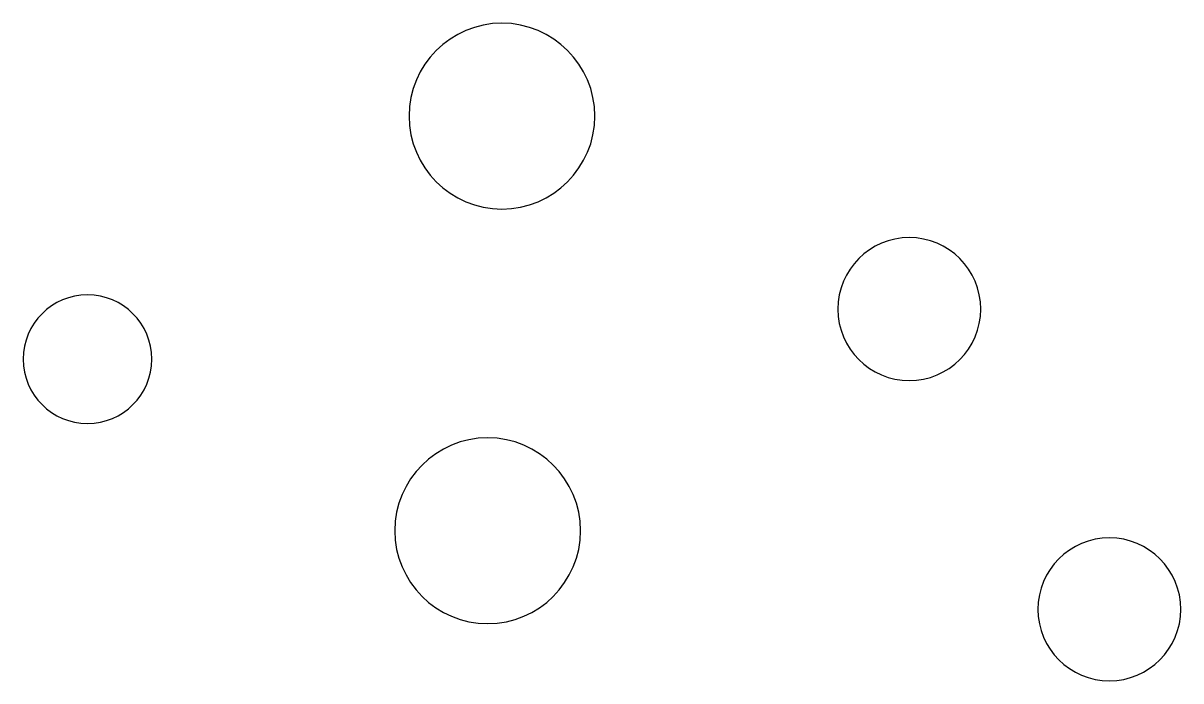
# Model space of a CAD drawing. Header units: centimetres. Extents: x -5.4 to 5.4, y -3.1 to 3.1.
import ezdxf

# ---------------------------------------------------------------- set-up
doc = ezdxf.new("R2010")
doc.units = ezdxf.units.CM
doc.header["$MEASUREMENT"] = 0
doc.layers.add('Camada 1', color=7, linetype='Continuous')

msp = doc.modelspace()

# ---------------------------------------------------------------- linework, layer by layer
at = {"layer": 'Camada 1'}
for points in [[(-0.93366, 3.06794), (-0.45614, 3.06794), (-0.06665, 2.67847), (-0.06665, 2.2009), (-0.06665, 2.2009), (-0.06665, 1.72338), (-0.45614, 1.33389), (-0.93366, 1.33389), (-0.93366, 1.33389), (-1.41123, 1.33389), (-1.8007, 1.72338), (-1.8007, 2.2009), (-1.8007, 2.2009), (-1.8007, 2.67847), (-1.41123, 3.06794), (-0.93366, 3.06794), (-0.93366, 3.06794), (-0.93366, 3.06794), (-0.93366, 3.06794), (-0.93366, 3.06794)], [(2.86787, 1.06708), (3.23514, 1.06708), (3.53481, 0.76749), (3.53481, 0.40014), (3.53481, 0.40014), (3.53481, 0.03279), (3.23514, -0.2668), (2.86787, -0.2668), (2.86787, -0.2668), (2.50044, -0.2668), (2.20096, 0.03279), (2.20096, 0.40014), (2.20096, 0.40014), (2.20096, 0.76749), (2.50044, 1.06708), (2.86787, 1.06708), (2.86787, 1.06708), (2.86787, 1.06708), (2.86787, 1.06708), (2.86787, 1.06708)], [(-4.8019, 0.53355), (-4.47136, 0.53355), (-4.20167, 0.26397), (-4.20167, -0.06668), (-4.20167, -0.06668), (-4.20167, -0.39728), (-4.47136, -0.66691), (-4.8019, -0.66691), (-4.8019, -0.66691), (-5.13255, -0.66692), (-5.40218, -0.39729), (-5.40218, -0.06669), (-5.40218, -0.06669), (-5.40218, 0.26396), (-5.13255, 0.53355), (-4.8019, 0.53355), (-4.8019, 0.53355), (-4.8019, 0.53355), (-4.8019, 0.53355), (-4.8019, 0.53355)], [(-1.06706, -0.8003), (-0.58959, -0.8003), (-0.20005, -1.18979), (-0.20005, -1.66737), (-0.20005, -1.66737), (-0.20005, -2.14489), (-0.58957, -2.53438), (-1.06706, -2.53438), (-1.06706, -2.53438), (-1.54463, -2.53438), (-1.9341, -2.14489), (-1.9341, -1.66737), (-1.9341, -1.66737), (-1.9341, -1.18977), (-1.54464, -0.8003), (-1.06706, -0.8003), (-1.06706, -0.8003), (-1.06706, -0.8003), (-1.06706, -0.8003), (-1.06706, -0.8003)], [(4.73535, -1.73404), (5.10259, -1.73404), (5.40218, -2.03363), (5.40218, -2.40095), (5.40218, -2.40095), (5.40218, -2.7683), (5.10259, -3.06794), (4.73535, -3.06794), (4.73535, -3.06794), (4.3679, -3.06794), (4.06834, -2.7683), (4.06834, -2.40095), (4.06834, -2.40095), (4.06834, -2.03363), (4.3679, -1.73404), (4.73535, -1.73404), (4.73535, -1.73404), (4.73535, -1.73404), (4.73535, -1.73404), (4.73535, -1.73404)]]:
    msp.add_open_spline(points, degree=3, knots=[0, 0, 0, 0, 0.16666667, 0.16666667, 0.16666667, 0.16666667, 0.33333333, 0.33333333, 0.33333333, 0.33333333, 0.5, 0.5, 0.5, 0.5, 0.66666667, 0.66666667, 0.66666667, 0.66666667, 1, 1, 1, 1], dxfattribs=at)

doc.saveas('drawing.dxf')
